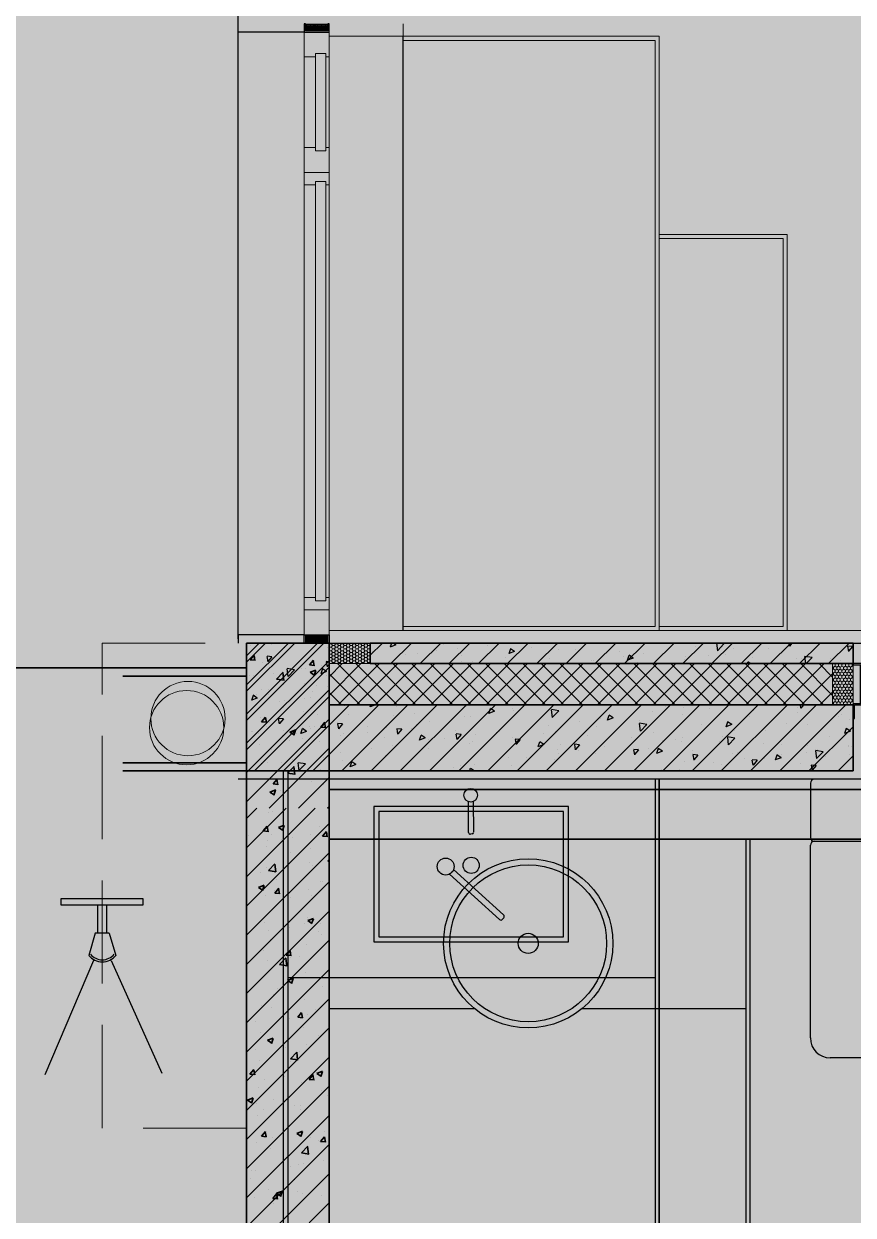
# Model space of a CAD drawing. Header units: inches. Extents: x 143994 to 247866, y 243815 to 272761.
# Drawn here: x 241999 to 244008, y 254920 to 257806 of the extents above; entities that cross this region are included whole.
import ezdxf

# ---------------------------------------------------------------- set-up
doc = ezdxf.new("R2010")
doc.units = ezdxf.units.IN
doc.header["$LTSCALE"] = 1000
doc.header["$MEASUREMENT"] = 0
doc.linetypes.add('DASH', pattern=[0.35, 0.25, -0.1])
doc.layers.get('DEFPOINTS').update_dxf_attribs({"color": 62})
for name, color, linetype in [('0-建筑1F', 127, 'Continuous'), ('0-建筑2F', 127, 'Continuous'), ('A-S-face(建筑粉刷线)', 136, 'Continuous'), ('I-FURNITURE-FIX', 2, 'Continuous'), ('PUB_HATCH', 8, 'Continuous'), ('厨卫', 44, 'Continuous')]:
    doc.layers.add(name, color=color, linetype=linetype)
for name, color, linetype, lineweight in [('A-Flr-Misc', 252, 'Continuous', 9), ('A-Flr-Opng', 14, 'Continuous', 9), ('A-M-Metal-sill', 53, 'Continuous', 9), ('A-M-Stone', 11, 'Continuous', 15), ('A-Wall', 254, 'Continuous', 35), ('MQ-HZ幕墙绘制', 6, 'Continuous', 13), ('W-保温层', 8, 'Continuous', 13)]:
    doc.layers.add(name, color=color, linetype=linetype, lineweight=lineweight)

# ---------------------------------------------------------------- blocks, each defined once
blk = doc.blocks.new('144')
at = {"layer": 'A-Flr-Misc', "color": 127, "linetype": 'DASH'}
for p, q in [((657636.9, -383850.3), (657986.9, -383850.3)), ((657636.9, -385025.3), (657636.9, -383850.3)), ((657986.9, -383850.3), (657986.9, -385025.3)), ((657986.9, -385025.3), (657636.9, -385025.3))]:
    blk.add_line(p, q, dxfattribs=at)
at = {"layer": 'A-Flr-Opng', "color": 127}
blk.add_circle((657841.9, -384055.3), 90, dxfattribs=at)
at = {"layer": 'A-Wall', "color": 127}
for p, q in [((658186.9, -383850.3), (657986.9, -383850.3)), ((657986.9, -383850.3), (657986.9, -384195.3)), ((658186.9, -387145.3), (658186.9, -383850.3)), ((657986.9, -384195.3), (657986.9, -387145.3)), ((660156.9, -384205.3), (658186.9, -384205.3)), ((658186.9, -384325.3), (660156.9, -384325.3))]:
    blk.add_line(p, q, dxfattribs=at)
at = {"layer": 'A-Wall', "color": 127, "linetype": 'Continuous'}
for p, q in [((657986.9, -383881.2), (658017.8, -383850.3)), ((657986.9, -383951.9), (658088.5, -383850.3)), ((657986.9, -384022.6), (658159.2, -383850.3)), ((657995.8, -383890.9), (658005.4, -383879.5)), ((658007.4, -383892.7), (658005.1, -383880.2)), ((658081.5, -383874.3), (658081.5, -383874.3)), ((658182.6, -383861.5), (658182.6, -383861.5)), ((657986.9, -384093.3), (658186.9, -383893.3)), ((657995.8, -383890.9), (658007.7, -383892)), ((658130.6, -383911.3), (658130.6, -383911.3)), ((658139.2, -383903.5), (658148.9, -383892)), ((658139.2, -383903.5), (658151.2, -383904.5)), ((658150.9, -383905.3), (658148.6, -383892.7)), ((658168, -383904), (658168, -383904)), ((658180.7, -383904.7), (658180.7, -383904.7)), ((658004.3, -383927.9), (658004.3, -383927.9)), ((658051.4, -383924), (658051.4, -383924)), ((658060, -383937.6), (658075.6, -383921.3)), ((658060, -383937.6), (658077.8, -383940.3)), ((658077.5, -383940.9), (658075.3, -383921.9)), ((658141, -383921.3), (658155, -383915.9)), ((658141, -383921.3), (658150.9, -383928)), ((658150.6, -383928.7), (658154.7, -383916.7)), ((658180.1, -383928.1), (658180.1, -383928.1)), ((657986.9, -384164), (658186.9, -383964)), ((658075.4, -383951.7), (658075.4, -383951.7)), ((658079.1, -383940.9), (658079.1, -383940.9)), ((658182.1, -383956.2), (658182.1, -383956.2)), ((657986.9, -383980.4), (657987, -383980.4)), ((658010.8, -383974.1), (658010.8, -383974.1)), ((658078, -383990.2), (658078, -383990.2)), ((658117.5, -383978.6), (658117.5, -383978.6)), ((658128.1, -383983.6), (658128.1, -383983.6)), ((658177.7, -383994.7), (658177.7, -383994.7)), ((658076.7, -384007.5), (658076.7, -384007.5)), ((658159.7, -384023.3), (658159.7, -384023.3)), ((657986.9, -384234.7), (658186.9, -384034.7)), ((658023.5, -384041.4), (658033.2, -384029.9)), ((658023.5, -384041.4), (658035.5, -384042.4)), ((658035.2, -384043.2), (658032.9, -384030.6)), ((658035.6, -384053.4), (658035.6, -384053.4)), ((658043.1, -384043.3), (658043.1, -384043.3)), ((658151.2, -384052.5), (658151.2, -384052.5)), ((658167, -384053.9), (658176.6, -384042.4)), ((658167, -384053.9), (658178.9, -384055)), ((658178.6, -384055.7), (658176.3, -384043.2)), ((658025.4, -384069), (658025.4, -384069)), ((658074.2, -384074), (658074.2, -384074)), ((658075.5, -384062.4), (658075.5, -384062.4)), ((658092.3, -384066.3), (658106.3, -384061)), ((658092.3, -384066.3), (658102.3, -384073)), ((658102, -384073.8), (658106, -384061.7)), ((658142.3, -384057.9), (658142.3, -384057.9)), ((658175.3, -384061.2), (658175.3, -384061.2)), ((658042.1, -384250.3), (658186.9, -384105.4)), ((658091, -384087.2), (658091, -384087.2)), ((658022.8, -384141.3), (658022.8, -384141.3)), ((658071.8, -384140.6), (658071.8, -384140.6)), ((658098.6, -384131.4), (658098.6, -384131.4)), ((658172.8, -384127.8), (658172.8, -384127.8)), ((657996.6, -384155.6), (657996.6, -384155.6)), ((658086.5, -384165.5), (658102.1, -384149.3)), ((658086.5, -384165.5), (658104.3, -384168.2)), ((658104, -384168.8), (658101.8, -384149.8)), ((658103.4, -384160.1), (658103.4, -384160.1)), ((658167.4, -384157.2), (658167.4, -384157.2)), ((658038.8, -384182.4), (658038.8, -384182.4)), ((658050.8, -384177.3), (658050.8, -384177.3)), ((658051.3, -384191.8), (658060.9, -384180.3)), ((658051.3, -384191.8), (658063.2, -384192.9)), ((658062.9, -384193.6), (658060.6, -384181.1)), ((658112.8, -384250.3), (658186.9, -384176.1)), ((658145.6, -384187), (658145.6, -384187)), ((658170.4, -384194.4), (658170.4, -384194.4)), ((658172.3, -384193.6), (658172.3, -384193.6)), ((658043.7, -384211.4), (658057.7, -384206)), ((658043.7, -384211.4), (658053.6, -384218.1)), ((658046, -384210.2), (658046, -384210.2)), ((658053.3, -384218.8), (658057.4, -384206.7)), ((658069.4, -384207.2), (658069.4, -384207.2)), ((657986.9, -384275.5), (658012.1, -384250.3)), ((657986.9, -384346.2), (658082.8, -384250.3)), ((657986.9, -384416.9), (658153.5, -384250.3)), ((658183.5, -384250.3), (658186.9, -384246.8)), ((657999.3, -384264.4), (657999.3, -384264.4)), ((658041.4, -384262.1), (658041.4, -384262.1)), ((658049.4, -384257.8), (658049.4, -384257.8)), ((657986.9, -384487.6), (658186.9, -384287.6)), ((658027.6, -384305.6), (658037.3, -384294.1)), ((658027.6, -384305.6), (658039.6, -384306.7)), ((658039.2, -384307.4), (658036.9, -384294.8)), ((658046.4, -384314.8), (658046.4, -384314.8)), ((658064.5, -384297.2), (658078.5, -384291.8)), ((658064.5, -384297.2), (658074.5, -384303.9)), ((658074.1, -384304.6), (658078.2, -384292.5)), ((658141.6, -384314.6), (658141.6, -384314.6)), ((658163, -384294.8), (658163, -384294.8)), ((658171.1, -384318.2), (658180.7, -384306.7)), ((658182.7, -384319.9), (658180.4, -384307.4)), ((657992, -384317.5), (657992, -384317.5)), ((657996.8, -384336.7), (657996.8, -384336.7)), ((658038.9, -384328.7), (658038.9, -384328.7)), ((658072.5, -384326.7), (658072.5, -384326.7)), ((658098.8, -384322), (658098.8, -384322)), ((658171.1, -384318.2), (658183, -384319.2)), ((657986.9, -384558.3), (658186.9, -384358.3)), ((658034.2, -384344.4), (658034.2, -384344.4)), ((658094.3, -384358.7), (658094.3, -384358.7)), ((658140.9, -384348.9), (658140.9, -384348.9)), ((658036.5, -384395.3), (658036.5, -384395.3)), ((658040.3, -384401.6), (658055.9, -384385.4)), ((658040.3, -384401.6), (658058.1, -384404.4)), ((658057.7, -384404.9), (658055.5, -384385.9)), ((658139.2, -384381.2), (658139.2, -384381.2)), ((658146.2, -384388.9), (658146.2, -384388.9)), ((658183.9, -384377.7), (658186.9, -384376.5)), ((658183.9, -384377.7), (658186.9, -384379.7)), ((657986.9, -384629), (658186.9, -384429)), ((658019.9, -384405.6), (658019.9, -384405.6)), ((658059, -384423.7), (658059, -384423.7)), ((658165.8, -384428.2), (658165.8, -384428.2)), ((658170.7, -384428.7), (658170.7, -384428.7)), ((658015.9, -384442.2), (658029.9, -384436.8)), ((658015.9, -384442.2), (658025.8, -384448.9)), ((658025.4, -384449.6), (658029.5, -384437.5)), ((658054, -384448.7), (658054, -384448.7)), ((658055.4, -384456), (658065, -384444.6)), ((658055.4, -384456), (658067.3, -384457.1)), ((658067, -384457.8), (658064.7, -384445.3)), ((658136.8, -384447.8), (658136.8, -384447.8)), ((658034.1, -384461.9), (658034.1, -384461.9)), ((658093.6, -384467.8), (658093.6, -384467.8)), ((658143.7, -384461.2), (658143.7, -384461.2)), ((657986.9, -384699.7), (658186.9, -384499.7)), ((658134.3, -384514.4), (658134.3, -384514.4)), ((658135.3, -384522.7), (658149.3, -384517.3)), ((658020, -384525.9), (658020, -384525.9)), ((658031.7, -384528.5), (658031.7, -384528.5)), ((658091, -384540.1), (658091, -384540.1)), ((658126.8, -384530.4), (658126.8, -384530.4)), ((658135.3, -384522.7), (658145.2, -384529.4)), ((658144.8, -384530.1), (658148.9, -384518.1)), ((658166.8, -384530.2), (658166.8, -384530.2)), ((657986.9, -384770.5), (658186.9, -384570.5)), ((658041, -384546.7), (658041, -384546.7)), ((658045.8, -384568.1), (658045.8, -384568.1)), ((658062.2, -384552.7), (658062.2, -384552.7)), ((658162.4, -384548), (658162.4, -384548)), ((658169, -384557.2), (658169, -384557.2)), ((658029.2, -384595), (658029.2, -384595)), ((658083.1, -384606.5), (658092.8, -384595)), ((658094.7, -384608.3), (658092.4, -384595.7)), ((658131.9, -384581), (658131.9, -384581)), ((657988.4, -384625.6), (657988.4, -384625.6)), ((658038.4, -384619), (658038.4, -384619)), ((658066.9, -384629.5), (658082.4, -384613.3)), ((658066.9, -384629.5), (658084.6, -384632.3)), ((658084.3, -384632.8), (658082, -384613.8)), ((658083.1, -384606.5), (658095.1, -384607.5)), ((658087, -384632), (658087, -384632)), ((658093.7, -384612), (658093.7, -384612)), ((658114.2, -384609), (658114.2, -384609)), ((657986.9, -384841.2), (658186.9, -384641.2)), ((658026.8, -384661.6), (658026.8, -384661.6)), ((658129.5, -384647.5), (658129.5, -384647.5)), ((658061.6, -384687.9), (658061.6, -384687.9)), ((658086.6, -384667.7), (658100.6, -384662.4)), ((658086.6, -384667.7), (658096.5, -384674.4)), ((658096.2, -384675.2), (658100.2, -384663.1)), ((658170.1, -384682), (658170.1, -384682)), ((657986.9, -384911.9), (658186.9, -384711.9)), ((658053.5, -384702), (658053.5, -384702)), ((658127, -384714.1), (658127, -384714.1)), ((658024.4, -384728.2), (658024.4, -384728.2)), ((658048.1, -384734.2), (658048.1, -384734.2)), ((658110.9, -384756.9), (658120.5, -384745.4)), ((658122.5, -384758.7), (658120.2, -384746.2)), ((658154.8, -384738.7), (658154.8, -384738.7)), ((658185.3, -384743.6), (658185.3, -384743.6)), ((658009, -384766.8), (658009, -384766.8)), ((658090.2, -384761.1), (658090.2, -384761.1)), ((658110.9, -384756.9), (658122.8, -384758)), ((658135.3, -384750.2), (658135.3, -384750.2)), ((657986.9, -384982.6), (658186.9, -384782.6)), ((658021.9, -384794.8), (658021.9, -384794.8)), ((658124.6, -384780.7), (658124.6, -384780.7)), ((658161.8, -384801.3), (658161.8, -384801.3)), ((658037.9, -384812.8), (658051.9, -384807.4)), ((658037.9, -384812.8), (658047.9, -384819.5)), ((658045.2, -384821.3), (658045.2, -384821.3)), ((658047.5, -384820.2), (658051.5, -384808.1)), ((658082.6, -384829.1), (658082.6, -384829.1)), ((658132.7, -384822.5), (658132.7, -384822.5)), ((657986.9, -385053.3), (658186.9, -384853.3)), ((658008.3, -384835.9), (658008.3, -384835.9)), ((658019.5, -384861.3), (658019.5, -384861.3)), ((658093.4, -384857.5), (658109, -384841.2)), ((658093.4, -384857.5), (658111.2, -384860.2)), ((658110.8, -384860.8), (658108.6, -384841.8)), ((658115, -384840.4), (658115, -384840.4)), ((658122.2, -384847.3), (658122.2, -384847.3)), ((657995.2, -384894.8), (658004.8, -384883.3)), ((658006.8, -384896.6), (658004.5, -384884)), ((658093.1, -384865.2), (658093.1, -384865.2)), ((658155.8, -384891.4), (658155.8, -384891.4)), ((658157.3, -384893.3), (658171.3, -384887.9)), ((658166.9, -384900.7), (658170.9, -384888.6)), ((657995.2, -384894.8), (658007.1, -384895.9)), ((658030, -384907.9), (658030, -384907.9)), ((658080.1, -384901.3), (658080.1, -384901.3)), ((658119.7, -384913.8), (658119.7, -384913.8)), ((658138.6, -384907.4), (658148.3, -384895.9)), ((658138.6, -384907.4), (658150.6, -384908.4)), ((658150.2, -384909.1), (658147.9, -384896.6)), ((658157.3, -384893.3), (658167.3, -384900)), ((657986.9, -385124), (658186.9, -384924)), ((658017.1, -384927.9), (658017.1, -384927.9)), ((658076.1, -384942.6), (658076.1, -384942.6)), ((658169.5, -384935.2), (658169.5, -384935.2)), ((658182.9, -384947.1), (658182.9, -384947.1)), ((657989.3, -384957.8), (658003.3, -384952.4)), ((657989.3, -384957.8), (657999.2, -384964.5)), ((657998.8, -384965.2), (658002.9, -384953.2)), ((658011.5, -384965), (658011.5, -384965)), ((658052.9, -384955.2), (658052.9, -384955.2)), ((658103.2, -384970.3), (658103.2, -384970.3)), ((658118.3, -384969.5), (658118.3, -384969.5)), ((657986.9, -385194.7), (658186.9, -384994.7)), ((658014.6, -384994.5), (658014.6, -384994.5)), ((658027.5, -384980.2), (658027.5, -384980.2)), ((658117.3, -384980.4), (658117.3, -384980.4)), ((658022.9, -385045.2), (658032.6, -385033.8)), ((658034.5, -385047), (658032.2, -385034.5)), ((658108.6, -385038.3), (658122.6, -385032.9)), ((658118.2, -385045.8), (658122.3, -385033.7)), ((658176.9, -385032.5), (658176.9, -385032.5)), ((657986.9, -385265.4), (658186.9, -385065.4)), ((658012.2, -385061.1), (658012.2, -385061.1)), ((658022.9, -385045.2), (658034.9, -385046.3)), ((658036.3, -385044.3), (658036.3, -385044.3)), ((658050.6, -385049.1), (658050.6, -385049.1)), ((658108.6, -385038.3), (658118.6, -385045)), ((658114.9, -385047), (658114.9, -385047)), ((658143.1, -385048.8), (658143.1, -385048.8)), ((658161.2, -385054.6), (658161.2, -385054.6)), ((658166.4, -385057.8), (658176, -385046.3)), ((658166.4, -385057.8), (658178.3, -385058.8)), ((658178, -385059.6), (658175.7, -385047)), ((658044.6, -385074.6), (658044.6, -385074.6)), ((658119.9, -385085.4), (658135.5, -385069.2)), ((658119.9, -385085.4), (658137.7, -385088.2)), ((658137.3, -385088.7), (658135.1, -385069.7)), ((658092.5, -385118.5), (658092.5, -385118.5)), ((658112.5, -385113.6), (658112.5, -385113.6)), ((658124.3, -385111.4), (658124.3, -385111.4)), ((658174.4, -385104.8), (658174.4, -385104.8)), ((657986.9, -385336.1), (658186.9, -385136.1)), ((657997.4, -385146.5), (657997.4, -385146.5)), ((657998, -385128), (657998, -385128)), ((658009.8, -385127.7), (658009.8, -385127.7)), ((658104.1, -385151), (658104.1, -385151)), ((658039.5, -385173.3), (658039.5, -385173.3)), ((658060, -385183.4), (658074, -385178)), ((658069.5, -385190.8), (658073.6, -385178.7)), ((658110, -385180.2), (658110, -385180.2)), ((658146.3, -385177.8), (658146.3, -385177.8)), ((657986.9, -385406.9), (658186.9, -385206.9)), ((658007.3, -385194.2), (658007.3, -385194.2)), ((658050.7, -385195.7), (658060.3, -385184.2)), ((658050.7, -385195.7), (658062.6, -385196.7)), ((658052.3, -385208.5), (658052.3, -385208.5)), ((658060, -385183.4), (658069.9, -385190.1)), ((658062.3, -385197.5), (658060, -385184.9)), ((658071.7, -385190.3), (658071.7, -385190.3)), ((658121.8, -385183.7), (658121.8, -385183.7)), ((658168.9, -385188.5), (658168.9, -385188.5))]:
    blk.add_line(p, q, dxfattribs=at)
at = {"layer": 'I-FURNITURE-FIX', "color": 127, "ltscale": 10}
blk.add_line((659197, -384325.3), (659197, -384736.3), dxfattribs=at)
at = {"layer": '厨卫', "color": 127}
for p, q in [((658186.9, -383850.3), (660156.9, -383850.3)), ((659207, -384325.3), (659197, -384325.3)), ((659197, -384325.3), (659197, -385521.3)), ((659207, -385521.3), (659207, -384325.3)), ((658488.5, -384398.6), (658609.9, -384508.8)), ((658600.2, -384520.2), (658479.1, -384410.2)), ((658610.8, -384515.8), (658607.5, -384519.5)), ((658539.4, -384736.3), (658186.9, -384736.3)), ((659197, -384736.3), (658799.6, -384736.3))]:
    blk.add_line(p, q, dxfattribs=at)
for centre, radius in [((658469.5, -384392), 20.5), ((658669.5, -384577.9), 205), ((658669.5, -384577.9), 190), ((658669.5, -384577.9), 24.3)]:
    blk.add_circle(centre, radius, dxfattribs=at)
for centre, radius, start, end in [((658605.6, -384513), 5.98, 331.156, 44.16), ((658603.5, -384516.5), 5, 227.7443, 323.0932)]:
    blk.add_arc(centre, radius, start, end, dxfattribs=at)
blk = doc.blocks.new('1442323')
at = {"layer": 'MQ-HZ幕墙绘制'}
h = blk.add_hatch(dxfattribs=at)
h.set_pattern_fill('HEX', color=127, angle=90, style=0)
h.set_pattern_definition([(90, (699055.9688, -382614.7017), (-1.649778, 5e-16), [0.9525, -1.905]), (210, (699055.9688, -382614.7017), (0.824889, -1.4287497), [0.9525, -1.905]), (150, (699055.9688, -382613.7492), (-0.824889, -1.4287497), [0.9525, -1.905])])
h.paths.add_polyline_path([(700233.9, -382439.3), (700179.9, -382439.3), (700179.9, -382456.3), (700233.9, -382456.3)])
h = blk.add_hatch(dxfattribs=at)
h.set_pattern_fill('HEX', color=127, angle=-90, style=0)
h.set_pattern_definition([(270, (1330.9525, 145.3926), (1.649778, -3e-16), [0.9525, -1.905]), (30, (1330.9525, 145.3926), (-0.824889, 1.4287496586), [0.9525, -1.905]), (330, (1330.9525, 144.4401), (0.824889, 1.4287496586), [0.9525, -1.905])])
h.paths.add_polyline_path([(700233.9, -383939.3), (700179.9, -383939.3), (700179.9, -383922.3), (700233.9, -383922.3)])
h = blk.add_hatch(dxfattribs=at)
h.set_pattern_fill('HONEY', color=127, scale=3)
h.set_pattern_definition([(0, (2666.5027, 381109.6554), (7.14375, 4.124445), [4.7625, -9.525]), (120, (2666.5027, 381109.6554), (-7.143749147, 4.124446478), [4.7625, -9.525]), (60, (2666.5027, 381109.6554), (8.53e-07, 8.248891478), [-9.525, 4.7625])])
h.paths.add_polyline_path([(700236.9, -383939.3), (700336.9, -383939.3), (700336.9, -383989.3), (700236.9, -383989.3)])
h = blk.add_hatch(dxfattribs=at)
h.set_pattern_fill('HONEY', color=127, scale=3, angle=-270)
h.set_pattern_definition([(90, (-380789.947, 2375.5446), (-4.124445, 7.14375), [4.7625, -9.525]), (210, (-380789.947, 2375.5446), (-4.124446478, -7.143749147), [4.7625, -9.525]), (150, (-380789.947, 2375.5446), (-8.248891478, 8.53e-07), [-9.525, 4.7625])])
h.paths.add_polyline_path([(701506.9, -384089.3), (701506.9, -383989.3), (701456.9, -383989.3), (701456.9, -384089.3)])
at = {"layer": 'A-Flr-Opng', "color": 127}
blk.add_circle((699895.1, -384122.4), 90, dxfattribs=at)
at = {"layer": 'A-M-Metal-sill', "color": 127}
for p, q in [((701036.9, -382469.3), (700416.9, -382469.3)), ((700416.9, -382469.3), (700416.9, -382479.3)), ((700416.9, -382479.3), (701026.9, -382479.3)), ((701026.9, -382479.3), (701026.9, -383899.3)), ((701036.9, -383909.3), (701036.9, -382469.3)), ((701036.9, -382959.4), (701036.9, -382949.4)), ((701036.9, -382949.4), (701346.9, -382949.4)), ((701346.9, -382949.4), (701346.9, -383909.3)), ((701336.9, -382959.4), (701036.9, -382959.4)), ((701336.9, -383899.3), (701336.9, -382959.4)), ((701026.9, -383899.3), (700416.9, -383899.3)), ((700416.9, -383899.3), (700416.9, -383909.3)), ((700416.9, -383909.3), (701036.9, -383909.3)), ((701036.9, -383899.3), (701336.9, -383899.3)), ((701036.9, -383909.3), (701036.9, -383899.3)), ((701346.9, -383909.3), (701036.9, -383909.3))]:
    blk.add_line(p, q, dxfattribs=at)
at = {"layer": 'A-M-Stone', "color": 127}
for p, q in [((700416.9, -382469.3), (700416.9, -382439.3)), ((700236.9, -382469.3), (700416.9, -382469.3)), ((700236.9, -383909.3), (700416.9, -383909.3)), ((700416.9, -383909.3), (701506.9, -383909.3)), ((701536.9, -383909.3), (701506.9, -383909.3))]:
    blk.add_line(p, q, dxfattribs=at)
at = {"layer": 'A-S-face(建筑粉刷线)', "color": 127}
for p, q in [((700016.9, -382439.3), (700016.9, -379369.3)), ((701506.9, -384269.3), (700016.9, -384269.3))]:
    blk.add_line(p, q, dxfattribs=at)
for points in [[(700176.9, -382459.3), (700016.9, -382459.3), (700016.9, -382439.3)], [(700176.9, -383919.3), (700016.9, -383919.3), (700016.9, -383939.3)], [(701526.9, -384089.3), (701526.9, -384269.3), (701506.9, -384269.3)]]:
    blk.add_lwpolyline(points, dxfattribs=at)
at = {"layer": 'A-Wall', "color": 127}
for p, q in [((700236.9, -383939.3), (700036.9, -383939.3)), ((700036.9, -383939.3), (700036.9, -384249.3)), ((700236.9, -384089.3), (700236.9, -383939.3)), ((701506.9, -383939.3), (700336.9, -383939.3)), ((700336.9, -383939.3), (700336.9, -383989.3)), ((701506.9, -383989.3), (701506.9, -383939.3)), ((700336.9, -383989.3), (701506.9, -383989.3)), ((699131.9, -383999.3), (700036.9, -383999.3)), ((699736.9, -384019.3), (700036.9, -384019.3)), ((701506.9, -384089.3), (700236.9, -384089.3)), ((701506.9, -384249.3), (701506.9, -384089.3)), ((700036.9, -384229.3), (699736.9, -384229.3)), ((700036.9, -384249.3), (699736.9, -384249.3)), ((700036.9, -384249.3), (701506.9, -384249.3))]:
    blk.add_line(p, q, dxfattribs=at)
at = {"layer": 'MQ-HZ幕墙绘制', "color": 127}
for p, q in [((700176.9, -382459.3), (700176.9, -382519.3)), ((700236.9, -382459.3), (700176.9, -382459.3)), ((700236.9, -382519.3), (700236.9, -382459.3)), ((700176.9, -382519.3), (700176.9, -382744.4)), ((700176.9, -382519.3), (700203.9, -382519.3)), ((700203.9, -382519.3), (700203.9, -382511.3)), ((700203.9, -382511.3), (700228.9, -382511.3)), ((700203.9, -382519.4), (700203.9, -382744.4)), ((700228.9, -382511.3), (700228.9, -382519.3)), ((700228.9, -382519.3), (700236.9, -382519.3)), ((700228.9, -382519.4), (700228.9, -382744.4)), ((700236.9, -382744.4), (700236.9, -382519.3)), ((700176.9, -382799.3), (700176.9, -382739.3)), ((700176.9, -382739.3), (700203.9, -382739.3)), ((700203.9, -382739.3), (700203.9, -382747.3)), ((700203.9, -382747.3), (700228.9, -382747.3)), ((700228.9, -382747.3), (700228.9, -382739.3)), ((700228.9, -382739.3), (700236.9, -382739.3)), ((700236.9, -382739.3), (700236.9, -382799.3)), ((700236.9, -382799.3), (700176.9, -382799.3)), ((700176.9, -382799.3), (700176.9, -382829.3)), ((700236.9, -382799.3), (700176.9, -382799.3)), ((700236.9, -382829.3), (700236.9, -382799.3)), ((700176.9, -383829.3), (700176.9, -382829.3)), ((700176.9, -382829.3), (700203.9, -382829.3)), ((700203.9, -382829.3), (700203.9, -382821.3)), ((700203.9, -382821.3), (700228.9, -382821.3)), ((700203.9, -383829.3), (700203.9, -382829.3)), ((700228.9, -382821.3), (700228.9, -382829.3)), ((700228.9, -383829.3), (700228.9, -382829.3)), ((700228.9, -382829.3), (700236.9, -382829.3)), ((700236.9, -383829.3), (700236.9, -382829.3)), ((700176.9, -383859.3), (700176.9, -383829.3)), ((700176.9, -383829.3), (700203.9, -383829.3)), ((700203.9, -383829.3), (700203.9, -383837.3)), ((700203.9, -383837.3), (700228.9, -383837.3)), ((700228.9, -383837.3), (700228.9, -383829.3)), ((700228.9, -383829.3), (700236.9, -383829.3)), ((700236.9, -383829.3), (700236.9, -383859.3)), ((700236.9, -383859.3), (700176.9, -383859.3)), ((700176.9, -383919.3), (700176.9, -383859.3)), ((700176.9, -383859.3), (700236.9, -383859.3)), ((700236.9, -383859.3), (700236.9, -383919.3)), ((700236.9, -383919.3), (700176.9, -383919.3))]:
    blk.add_line(p, q, dxfattribs=at)
at = {"layer": 'MQ-HZ幕墙绘制', "color": 127, "lineweight": -3}
for points in [[(700176.9, -382459.3), (700236.9, -382459.3), (700236.9, -382442.3), (700236.9, -382442.3), (700236.9, -382439.3), (700233.9, -382439.3), (700233.9, -382456.3), (700179.9, -382456.3), (700179.9, -382439.3), (700176.9, -382439.3), (700176.9, -382442.3), (700176.9, -382442.3), (700176.9, -382459.3, 0.000051)], [(700176.9, -383919.3), (700236.9, -383919.3), (700236.9, -383936.3), (700236.9, -383936.3), (700236.9, -383939.3), (700233.9, -383939.3), (700233.9, -383922.3), (700179.9, -383922.3), (700179.9, -383939.3), (700176.9, -383939.3), (700176.9, -383936.3), (700176.9, -383936.3), (700176.9, -383919.3, -0.000051)]]:
    blk.add_lwpolyline(points, format="xyb", dxfattribs=at)
at = {"layer": 'MQ-HZ幕墙绘制', "color": 127}
for points in [[(700236.9, -383939.3), (700336.9, -383939.3), (700336.9, -383989.3), (700236.9, -383989.3)], [(701506.9, -384089.3), (701506.9, -383989.3), (701456.9, -383989.3), (701456.9, -384089.3)]]:
    blk.add_lwpolyline(points, close=True, dxfattribs=at)
at = {"layer": 'MQ-HZ幕墙绘制', "color": 127, "lineweight": -3}
blk.add_lwpolyline([(701526.9, -384089.3), (701526.9, -383989.3), (701509.9, -383989.3), (701509.9, -383989.3), (701506.9, -383989.3), (701506.9, -383992.3), (701523.9, -383992.3), (701523.9, -384086.3), (701506.9, -384086.3), (701506.9, -384122.3), (701509.9, -384122.3), (701509.9, -384089.3), (701526.9, -384089.3)], dxfattribs=at)
at = {"layer": 'PUB_HATCH', "color": 127}
for p, q in [((700016.9, -383929.3), (700016.9, -382459.3)), ((700416.9, -383909.3), (700416.9, -382469.3))]:
    blk.add_line(p, q, dxfattribs=at)
at = {"layer": 'PUB_HATCH', "color": 127, "linetype": 'Continuous'}
for p, q in [((700224.7, -383939.3), (700036.9, -384127)), ((700153.9, -383939.3), (700036.9, -384056.3)), ((700083.2, -383939.3), (700036.9, -383985.6)), ((700366.1, -383939.3), (700336.9, -383968.5)), ((700388.2, -383939.3), (700384.7, -383949.7)), ((700436.8, -383939.3), (700386.8, -383989.3)), ((700399.1, -383943.7), (700392.5, -383939.3)), ((700507.5, -383939.3), (700457.5, -383989.3)), ((700578.2, -383939.3), (700528.2, -383989.3)), ((700648.9, -383939.3), (700598.9, -383989.3)), ((700719.6, -383939.3), (700669.6, -383989.3)), ((700790.3, -383939.3), (700740.3, -383989.3)), ((700861.1, -383939.3), (700811.1, -383989.3)), ((700931.8, -383939.3), (700881.8, -383989.3)), ((701002.5, -383939.3), (700952.5, -383989.3)), ((701073.2, -383939.3), (701023.2, -383989.3)), ((701143.9, -383939.3), (701093.9, -383989.3)), ((701214.6, -383939.3), (701164.6, -383989.3)), ((701175.7, -383939.3), (701177.9, -383958.3)), ((701193.8, -383941.7), (701178.5, -383939.3)), ((701285.3, -383939.3), (701235.3, -383989.3)), ((701356, -383939.3), (701306, -383989.3)), ((701350.5, -383939.3), (701351.9, -383947.1)), ((701358.3, -383939.3), (701352.3, -383946.6)), ((701426.7, -383939.3), (701376.7, -383989.3)), ((701497.4, -383939.3), (701447.4, -383989.3)), ((700046.3, -383945.8), (700046.3, -383945.8)), ((700098.4, -383944), (700098.4, -383944)), ((700129.9, -383950.7), (700129.9, -383950.7)), ((700236.7, -383955.2), (700236.7, -383955.2)), ((700343.4, -383959.8), (700343.4, -383959.8)), ((700382.9, -383944.6), (700382.9, -383944.6)), ((700399.1, -383943.7), (700385.1, -383949.1)), ((700422.2, -383968.3), (700422.2, -383968.3)), ((700450.2, -383964.3), (700450.2, -383964.3)), ((700498, -383958.3), (700498, -383958.3)), ((700514.8, -383941.9), (700514.8, -383941.9)), ((700548, -383951.7), (700548, -383951.7)), ((700556.9, -383968.8), (700556.9, -383968.8)), ((700621.5, -383946.4), (700621.5, -383946.4)), ((700676.2, -383953.6), (700672.2, -383965.7)), ((700686.5, -383959.8), (700672.5, -383965.1)), ((700673.4, -383963.2), (700673.4, -383963.2)), ((700686.5, -383959.8), (700676.6, -383953.1)), ((700728.3, -383950.9), (700728.3, -383950.9)), ((700790, -383943.2), (700790, -383943.2)), ((700791.9, -383954.3), (700791.9, -383954.3)), ((700835.1, -383955.4), (700835.1, -383955.4)), ((700892.9, -383941.5), (700892.9, -383941.5)), ((700941.8, -383960), (700941.8, -383960)), ((700974, -383975.8), (700964, -383969.1)), ((700999.7, -383964.2), (700999.7, -383964.2)), ((701048.6, -383964.5), (701048.6, -383964.5)), ((701126, -383947.6), (701126, -383947.6)), ((701155.4, -383969), (701155.4, -383969)), ((701193.8, -383941.7), (701178.3, -383957.9)), ((701198.1, -383966.2), (701198.1, -383966.2)), ((701216.3, -383953.1), (701216.3, -383953.1)), ((701300.8, -383952.1), (701300.8, -383952.1)), ((701493, -383947.1), (701495.3, -383959.7)), ((701505.4, -383947.6), (701493.4, -383946.6)), ((701505.4, -383947.6), (701495.7, -383959.1)), ((701497.5, -383957), (701497.5, -383957)), ((700236.9, -383997.8), (700036.9, -384197.8)), ((700075.3, -383986.5), (700075.3, -383986.5)), ((700086.3, -383972), (700088.6, -383984.6)), ((700098.6, -383972.5), (700086.6, -383971.5)), ((700098.6, -383972.5), (700088.9, -383984)), ((700179.2, -383971.5), (700179.2, -383971.5)), ((700229.7, -383984.6), (700232, -383997.1)), ((700236.9, -383984.6), (700230.1, -383984)), ((700236.9, -383991.2), (700232.4, -383996.6)), ((700556.7, -383983.2), (700556.7, -383983.2)), ((700585.3, -383983.4), (700585.3, -383983.4)), ((700663.7, -383973.3), (700663.7, -383973.3)), ((700688, -383969.3), (700688, -383969.3)), ((700770.5, -383977.8), (700770.5, -383977.8)), ((700873.9, -383980.8), (700873.9, -383980.8)), ((700877.2, -383982.3), (700877.2, -383982.3)), ((700949.6, -383970.8), (700949.6, -383970.8)), ((700963.6, -383969.6), (700959.6, -383981.7)), ((700974, -383975.8), (700960, -383981.2)), ((700984, -383986.8), (700984, -383986.8)), ((701097.1, -383979), (701097.1, -383979)), ((701099.6, -383973.1), (701099.6, -383973.1)), ((701251.1, -383985.6), (701249.8, -383989.3)), ((701257.7, -383989.3), (701251.5, -383985.1)), ((701262.1, -383973.5), (701262.1, -383973.5)), ((701368.9, -383978), (701368.9, -383978)), ((701380.8, -383977), (701380.8, -383977)), ((701389.1, -383972.4), (701391.1, -383989.3)), ((701407.3, -383974.8), (701389.5, -383972)), ((701407.3, -383974.8), (701393.4, -383989.3)), ((701401.2, -383983.3), (701401.2, -383983.3)), ((701451.3, -383976.7), (701451.3, -383976.7)), ((701475.7, -383982.5), (701475.7, -383982.5)), ((700043.8, -384018.1), (700043.8, -384018.1)), ((700134.9, -384001.7), (700137.2, -384020.7)), ((700153.1, -384004.1), (700135.3, -384001.3)), ((700153.1, -384004.1), (700137.5, -384020.3)), ((700170.1, -384001.5), (700170.1, -384001.5)), ((700220.8, -384002.1), (700216.7, -384014.2)), ((700231.1, -384008.3), (700217.1, -384013.6)), ((700231.1, -384008.3), (700221.1, -384001.5)), ((700072.9, -384053.1), (700072.9, -384053.1)), ((700090.9, -384052.9), (700090.9, -384052.9)), ((700176.7, -384038.1), (700176.7, -384038.1)), ((700206.8, -384043.3), (700206.8, -384043.3)), ((700052.7, -384066.6), (700048.7, -384078.7)), ((700063, -384072.8), (700049, -384078.1)), ((700063, -384072.8), (700053.1, -384066)), ((700236.9, -384068.5), (700056.1, -384249.3)), ((700090.2, -384063.3), (700090.2, -384063.3)), ((700117.5, -384080.4), (700117.5, -384080.4)), ((700193.2, -384070.4), (700193.2, -384070.4)), ((700197.7, -384057.4), (700197.7, -384057.4)), ((700286.8, -384089.3), (700126.8, -384249.3)), ((700174.3, -384104.6), (700174.3, -384104.6)), ((700357.5, -384089.3), (700197.5, -384249.3)), ((700428.2, -384089.3), (700268.2, -384249.3)), ((700275.3, -384091.8), (700275.3, -384091.8)), ((700283.2, -384113.3), (700283.2, -384113.3)), ((700337.9, -384089.3), (700336.1, -384094.7)), ((700349.1, -384089.3), (700336.5, -384094.2)), ((700498.9, -384089.3), (700338.9, -384249.3)), ((700399.8, -384093.2), (700399.8, -384093.2)), ((700569.6, -384089.3), (700409.6, -384249.3)), ((700442.8, -384109.5), (700442.8, -384109.5)), ((700640.3, -384089.3), (700480.3, -384249.3)), ((700711.1, -384089.3), (700551.1, -384249.3)), ((700569.1, -384092.9), (700569.1, -384092.9)), ((700781.8, -384089.3), (700621.8, -384249.3)), ((700627.6, -384098.6), (700623.5, -384110.7)), ((700637.9, -384104.8), (700623.9, -384110.2)), ((700637.9, -384104.8), (700627.9, -384098.1)), ((700681, -384097.1), (700681, -384097.1)), ((700683.2, -384102.4), (700683.2, -384102.4)), ((700852.5, -384089.3), (700692.5, -384249.3)), ((700923.2, -384089.3), (700763.2, -384249.3)), ((700775.3, -384101), (700777.5, -384120)), ((700793.5, -384103.4), (700775.7, -384100.7)), ((700793.5, -384103.4), (700777.9, -384119.6)), ((700993.9, -384089.3), (700833.9, -384249.3)), ((701064.6, -384089.3), (700904.6, -384249.3)), ((701135.3, -384089.3), (700975.3, -384249.3)), ((701020.8, -384105.4), (701020.8, -384105.4)), ((701206, -384089.3), (701046, -384249.3)), ((701051.8, -384093.5), (701051.8, -384093.5)), ((701092.2, -384112.1), (701092.2, -384112.1)), ((701096.5, -384095.4), (701096.5, -384095.4)), ((701276.7, -384089.3), (701116.7, -384249.3)), ((701158.6, -384098), (701158.6, -384098)), ((701347.4, -384089.3), (701187.4, -384249.3)), ((701193.2, -384099.3), (701193.2, -384099.3)), ((701418.2, -384089.3), (701258.2, -384249.3)), ((701265.3, -384102.6), (701265.3, -384102.6)), ((701488.9, -384089.3), (701328.9, -384249.3)), ((701372.1, -384107.1), (701372.1, -384107.1)), ((701372.6, -384096.3), (701372.6, -384096.3)), ((701378.1, -384089.3), (701379.6, -384097.5)), ((701386.5, -384089.3), (701380, -384097)), ((701478.9, -384111.6), (701478.9, -384111.6)), ((700070.4, -384119.6), (700070.4, -384119.6)), ((700114, -384122.5), (700116.3, -384135)), ((700126.3, -384123), (700114.4, -384121.9)), ((700115.7, -384132.2), (700115.7, -384132.2)), ((700126.3, -384123), (700116.7, -384134.5)), ((700166.5, -384133.3), (700166.5, -384133.3)), ((700222.5, -384136.8), (700222.5, -384136.8)), ((700257.5, -384135), (700259.8, -384147.6)), ((700269.8, -384135.5), (700257.8, -384134.5)), ((700269.8, -384135.5), (700260.1, -384147)), ((700317, -384126), (700317, -384126)), ((700329.3, -384141.3), (700329.3, -384141.3)), ((700392.7, -384116.1), (700392.7, -384116.1)), ((700447.7, -384137.2), (700447.7, -384137.2)), ((700479.5, -384129.3), (700479.5, -384129.3)), ((700564.4, -384117.1), (700564.4, -384117.1)), ((700580.5, -384116.5), (700580.5, -384116.5)), ((700768.6, -384138.5), (700768.6, -384138.5)), ((700844.4, -384128.6), (700844.4, -384128.6)), ((700885.6, -384141.2), (700885.6, -384141.2)), ((700894.4, -384122), (700894.4, -384122)), ((700915, -384114.6), (700910.9, -384126.7)), ((700925.3, -384120.8), (700911.3, -384126.2)), ((700925.3, -384120.8), (700915.4, -384114.1)), ((700988.3, -384127.1), (700988.3, -384127.1)), ((700988.7, -384134.1), (700990.9, -384153.1)), ((701006.9, -384136.5), (700989.1, -384133.8)), ((701006.9, -384136.5), (700991.3, -384152.8)), ((701139.3, -384136.4), (701139.3, -384136.4)), ((701202.4, -384130.7), (701198.4, -384142.8)), ((701212.7, -384136.8), (701198.7, -384142.2)), ((701212.7, -384136.8), (701202.8, -384130.1)), ((701255.9, -384116.3), (701255.9, -384116.3)), ((701296, -384141.1), (701296, -384141.1)), ((701346.1, -384134.5), (701346.1, -384134.5)), ((701397.3, -384136.8), (701397.3, -384136.8)), ((701506.9, -384142), (701399.6, -384249.3)), ((701472.4, -384117.8), (701472.4, -384117.8)), ((701498.4, -384124), (701498.4, -384124)), ((700049.9, -384153.3), (700049.9, -384153.3)), ((700051.2, -384154.6), (700051.2, -384154.6)), ((700064.9, -384159.2), (700064.9, -384159.2)), ((700140.6, -384149.3), (700140.6, -384149.3)), ((700157.9, -384159.1), (700157.9, -384159.1)), ((700172.1, -384147.1), (700168, -384159.2)), ((700182.4, -384153.3), (700168.4, -384158.7)), ((700182.4, -384153.3), (700172.5, -384146.6)), ((700190.7, -384142.7), (700190.7, -384142.7)), ((700264.7, -384163.6), (700264.7, -384163.6)), ((700272.9, -384158.4), (700272.9, -384158.4)), ((700331.1, -384157.2), (700331.1, -384157.2)), ((700371.4, -384168.1), (700371.4, -384168.1)), ((700375.6, -384144.3), (700375.6, -384144.3)), ((700400.9, -384147.6), (700403.2, -384160.1)), ((700413.2, -384148.1), (700401.3, -384147)), ((700413.2, -384148.1), (700403.6, -384159.6)), ((700436, -384145.8), (700436, -384145.8)), ((700459.5, -384163.1), (700455.5, -384175.2)), ((700469.8, -384169.3), (700455.8, -384174.7)), ((700469.8, -384169.3), (700459.9, -384162.6)), ((700542.8, -384150.3), (700542.8, -384150.3)), ((700544.4, -384160.1), (700546.7, -384172.7)), ((700556.7, -384160.6), (700544.7, -384159.6)), ((700556.7, -384160.6), (700547.1, -384172.1)), ((700592.3, -384161.8), (700592.3, -384161.8)), ((700642.3, -384155.2), (700642.3, -384155.2)), ((700649.6, -384154.8), (700649.6, -384154.8)), ((700680.7, -384169), (700680.7, -384169)), ((700756.3, -384159.3), (700756.3, -384159.3)), ((700784.6, -384154), (700784.6, -384154)), ((700863.1, -384163.8), (700863.1, -384163.8)), ((700969.9, -384168.3), (700969.9, -384168.3)), ((701022.7, -384156.4), (701022.7, -384156.4)), ((701094, -384167.7), (701094, -384167.7)), ((701190.8, -384165.9), (701190.8, -384165.9)), ((701202.2, -384167.3), (701204.4, -384186.2)), ((701220.4, -384169.6), (701202.6, -384166.9)), ((701220.4, -384169.6), (701204.8, -384185.9)), ((701220.3, -384151), (701220.3, -384151)), ((701293.5, -384151.8), (701293.5, -384151.8)), ((701449, -384166.3), (701449, -384166.3)), ((701489.8, -384146.7), (701485.8, -384158.8)), ((701500.2, -384152.8), (701486.2, -384158.2)), ((701500.2, -384152.8), (701490.2, -384146.1)), ((700068, -384186.2), (700068, -384186.2)), ((700097.8, -384197.2), (700097.8, -384197.2)), ((700171.9, -384171.2), (700171.9, -384171.2)), ((700214.5, -384177.2), (700214.5, -384177.2)), ((700340.1, -384195), (700340.1, -384195)), ((700390.2, -384188.4), (700390.2, -384188.4)), ((700477, -384195.9), (700477, -384195.9)), ((700478.2, -384172.6), (700478.2, -384172.6)), ((700516.5, -384171.7), (700516.5, -384171.7)), ((700578, -384183.1), (700578, -384183.1)), ((700585, -384177.2), (700585, -384177.2)), ((700687.8, -384172.7), (700690.1, -384185.2)), ((700700.1, -384173.2), (700688.2, -384172.1)), ((700700.1, -384173.2), (700690.5, -384184.7)), ((700691.7, -384181.7), (700691.7, -384181.7)), ((700746.9, -384179.2), (700742.9, -384191.2)), ((700757.3, -384185.3), (700743.3, -384190.7)), ((700757.3, -384185.3), (700747.3, -384178.6)), ((700789.4, -384196.4), (700789.4, -384196.4)), ((700798.5, -384186.2), (700798.5, -384186.2)), ((700831.3, -384185.2), (700833.6, -384197.8)), ((700843.6, -384185.7), (700831.6, -384184.7)), ((700843.6, -384185.7), (700834, -384197.2)), ((700905.3, -384190.7), (700905.3, -384190.7)), ((700906, -384176.4), (700906, -384176.4)), ((700968.1, -384184.2), (700968.1, -384184.2)), ((700974.7, -384197.8), (700977, -384210.3)), ((700987, -384198.3), (700975.1, -384197.2)), ((700987, -384198.3), (700977.4, -384209.8)), ((700985.9, -384193.7), (700985.9, -384193.7)), ((701012, -384195.2), (701012, -384195.2)), ((701034.4, -384195.2), (701030.3, -384207.3)), ((701044.7, -384201.3), (701034.7, -384194.6)), ((701043.9, -384174.3), (701043.9, -384174.3)), ((701076.6, -384172.8), (701076.6, -384172.8)), ((701089.8, -384178.7), (701089.8, -384178.7)), ((701118.8, -384199.7), (701118.8, -384199.7)), ((701183.4, -384177.4), (701183.4, -384177.4)), ((701290.2, -384181.9), (701290.2, -384181.9)), ((701332.3, -384186.3), (701332.3, -384186.3)), ((701396.9, -384186.4), (701396.9, -384186.4)), ((701433.8, -384202.7), (701416, -384200)), ((701419.8, -384196.7), (701419.8, -384196.7)), ((701495.5, -384186.8), (701495.5, -384186.8)), ((701495.9, -384190.6), (701495.9, -384190.6)), ((701503.7, -384190.9), (701503.7, -384190.9)), ((700088, -384228.2), (700088, -384228.2)), ((700138.1, -384221.6), (700138.1, -384221.6)), ((700264.4, -384204.9), (700264.4, -384204.9)), ((700270.5, -384225), (700270.5, -384225)), ((700291.5, -384227.6), (700287.4, -384239.7)), ((700301.8, -384233.8), (700291.8, -384227.1)), ((700373.1, -384210.9), (700373.1, -384210.9)), ((700672.8, -384216.4), (700672.8, -384216.4)), ((700716, -384217.4), (700716, -384217.4)), ((700782.2, -384220.6), (700782.2, -384220.6)), ((700791.8, -384207.5), (700791.8, -384207.5)), ((700841.8, -384200.9), (700841.8, -384200.9)), ((700883.2, -384207.8), (700883.2, -384207.8)), ((701044.7, -384201.3), (701030.7, -384206.7)), ((701099.1, -384226.4), (701099.1, -384226.4)), ((701118.2, -384210.3), (701120.5, -384222.9)), ((701130.5, -384210.8), (701118.5, -384209.8)), ((701130.5, -384210.8), (701120.9, -384222.3)), ((701215.7, -384206.4), (701215.7, -384206.4)), ((701225.6, -384204.2), (701225.6, -384204.2)), ((701243.4, -384220), (701243.4, -384220)), ((701261.6, -384222.9), (701263.9, -384235.4)), ((701274, -384223.4), (701262, -384222.3)), ((701274, -384223.4), (701264.3, -384234.9)), ((701291, -384218.4), (701291, -384218.4)), ((701293.5, -384213.4), (701293.5, -384213.4)), ((701321.8, -384211.2), (701317.7, -384223.3)), ((701332.1, -384217.4), (701318.1, -384222.7)), ((701332.1, -384217.4), (701322.2, -384210.6)), ((701332.3, -384208.7), (701332.3, -384208.7)), ((701394.9, -384203.4), (701394.9, -384203.4)), ((701415.6, -384200.4), (701417.8, -384219.4)), ((701433.8, -384202.7), (701418.2, -384219)), ((701439.1, -384213.2), (701439.1, -384213.2)), ((701506.9, -384212.7), (701470.3, -384249.3)), ((701496.9, -384210.2), (701496.9, -384210.2)), ((700161.5, -384229.7), (700163.7, -384248.7)), ((700179.6, -384232), (700161.8, -384229.3)), ((700179.6, -384232), (700164.1, -384248.3)), ((700169.4, -384237.8), (700169.4, -384237.8)), ((700301.8, -384233.8), (700287.8, -384239.2)), ((700539.6, -384240.6), (700539.6, -384240.6)), ((700556.1, -384236.5), (700556.1, -384236.5)), ((700578.9, -384243.7), (700577, -384249.3)), ((700588.5, -384249.3), (700579.3, -384243.1)), ((700589.7, -384234.1), (700589.7, -384234.1)), ((700678.3, -384235.6), (700678.3, -384235.6)), ((700982.4, -384246.4), (700982.4, -384246.4)), ((701041.3, -384246.6), (701041.3, -384246.6)), ((701087.3, -384245.3), (701087.3, -384245.3)), ((701167.7, -384229.9), (701167.7, -384229.9)), ((701188.4, -384232.5), (701188.4, -384232.5)), ((701380.3, -384230.2), (701380.3, -384230.2)), ((701405.1, -384235.4), (701407.4, -384248)), ((701417.4, -384235.9), (701405.5, -384234.9)), ((701417.4, -384235.9), (701407.8, -384247.4))]:
    blk.add_line(p, q, dxfattribs=at)
at = {"layer": 'W-保温层', "color": 127, "linetype": 'Continuous'}
for p, q in [((700236.9, -384021.4), (700269, -383989.3)), ((700236.9, -384066.3), (700313.9, -383989.3)), ((700357.1, -384089.3), (700257.1, -383989.3)), ((700258.8, -384089.3), (700358.8, -383989.3)), ((700402, -384089.3), (700302, -383989.3)), ((700303.7, -384089.3), (700403.7, -383989.3)), ((700446.9, -384089.3), (700346.9, -383989.3)), ((700348.6, -384089.3), (700448.6, -383989.3)), ((700491.8, -384089.3), (700391.8, -383989.3)), ((700393.5, -384089.3), (700493.5, -383989.3)), ((700536.7, -384089.3), (700436.7, -383989.3)), ((700438.4, -384089.3), (700538.4, -383989.3)), ((700581.6, -384089.3), (700481.6, -383989.3)), ((700483.3, -384089.3), (700583.3, -383989.3)), ((700626.5, -384089.3), (700526.5, -383989.3)), ((700528.2, -384089.3), (700628.2, -383989.3)), ((700671.4, -384089.3), (700571.4, -383989.3)), ((700573.1, -384089.3), (700673.1, -383989.3)), ((700716.3, -384089.3), (700616.3, -383989.3)), ((700618, -384089.3), (700718, -383989.3)), ((700761.2, -384089.3), (700661.2, -383989.3)), ((700662.9, -384089.3), (700762.9, -383989.3)), ((700806.1, -384089.3), (700706.1, -383989.3)), ((700707.8, -384089.3), (700807.8, -383989.3)), ((700851, -384089.3), (700751, -383989.3)), ((700752.7, -384089.3), (700852.7, -383989.3)), ((700895.9, -384089.3), (700795.9, -383989.3)), ((700797.6, -384089.3), (700897.6, -383989.3)), ((700940.8, -384089.3), (700840.9, -383989.3)), ((700842.5, -384089.3), (700942.5, -383989.3)), ((700985.8, -384089.3), (700885.8, -383989.3)), ((700887.4, -384089.3), (700987.4, -383989.3)), ((701030.7, -384089.3), (700930.7, -383989.3)), ((700932.3, -384089.3), (701032.3, -383989.3)), ((701075.6, -384089.3), (700975.6, -383989.3)), ((700977.2, -384089.3), (701077.2, -383989.3)), ((701120.5, -384089.3), (701020.5, -383989.3)), ((701022.1, -384089.3), (701122.1, -383989.3)), ((701165.4, -384089.3), (701065.4, -383989.3)), ((701067, -384089.3), (701167, -383989.3)), ((701210.3, -384089.3), (701110.3, -383989.3)), ((701111.9, -384089.3), (701211.9, -383989.3)), ((701255.2, -384089.3), (701155.2, -383989.3)), ((701156.8, -384089.3), (701256.8, -383989.3)), ((701300.1, -384089.3), (701200.1, -383989.3)), ((701201.7, -384089.3), (701301.7, -383989.3)), ((701345, -384089.3), (701245, -383989.3)), ((701246.6, -384089.3), (701346.6, -383989.3)), ((701389.9, -384089.3), (701289.9, -383989.3)), ((701291.5, -384089.3), (701391.5, -383989.3)), ((701434.8, -384089.3), (701334.8, -383989.3)), ((701336.4, -384089.3), (701436.4, -383989.3)), ((701456.9, -384066.6), (701379.7, -383989.3)), ((701456.9, -384021.7), (701424.6, -383989.3)), ((700312.2, -384089.3), (700236.9, -384014)), ((701381.3, -384089.3), (701456.9, -384013.7)), ((700267.3, -384089.3), (700236.9, -384058.9)), ((701426.2, -384089.3), (701456.9, -384058.6))]:
    blk.add_line(p, q, dxfattribs=at)
at = {"layer": 'W-保温层', "color": 127}
for p, q in [((700236.9, -384089.3), (700236.9, -383989.3)), ((700236.9, -383989.3), (701456.9, -383989.3)), ((701456.9, -383989.3), (701456.9, -384089.3)), ((701456.9, -384089.3), (700236.9, -384089.3))]:
    blk.add_line(p, q, dxfattribs=at)
at = {"layer": '厨卫', "color": 127}
for p, q in [((700126.9, -384249.3), (700136.9, -384249.3)), ((700126.9, -385519.3), (700126.9, -384249.3)), ((700136.9, -384249.3), (700136.9, -385519.3)), ((701026.9, -384269.3), (701026.9, -385619.3)), ((701036.9, -384269.3), (701026.9, -384269.3)), ((701026.9, -384269.3), (701026.9, -385619.3)), ((701036.9, -384269.3), (701036.9, -385619.3)), ((701036.9, -385619.3), (701036.9, -384269.3)), ((701403.3, -384279), (701403.3, -384410.1)), ((701738.9, -384269.3), (701413, -384269.3)), ((700817.4, -384335.7), (700345.4, -384335.7)), ((700345.4, -384335.7), (700345.4, -384662.9)), ((700575, -384398.4), (700574.5, -384324)), ((700586.5, -384322.8), (700587, -384397.9)), ((700817.4, -384662.9), (700817.4, -384335.7)), ((700805.4, -384347.7), (700357.4, -384347.7)), ((700357.4, -384347.7), (700357.4, -384650.9)), ((700805.4, -384650.9), (700805.4, -384347.7)), ((700583.4, -384401.9), (700579.4, -384402.3)), ((701403.3, -384896.1), (701403.3, -384429.4)), ((701413, -384419.7), (701738.9, -384419.7)), ((701413, -384419.7), (701738.9, -384419.7)), ((699786.9, -384558.8), (699586.9, -384558.8)), ((699586.9, -384558.8), (699586.9, -384573.8)), ((699586.9, -384573.8), (699786.9, -384573.8)), ((699676.1, -384573.8), (699676.1, -384642)), ((699697.4, -384573.8), (699697.4, -384642)), ((699786.9, -384573.8), (699786.9, -384558.8)), ((699670.4, -384642), (699654.8, -384696)), ((699704.5, -384642), (699670.4, -384642)), ((699704.5, -384642), (699720.2, -384696)), ((700357.4, -384650.9), (700805.4, -384650.9)), ((700345.4, -384662.9), (700817.4, -384662.9)), ((699666.1, -384708.1), (699548.5, -384985.8)), ((699708.9, -384708.1), (699832, -384981.3)), ((700136.9, -384749.3), (701026.9, -384749.3)), ((701700.3, -384944.3), (701451.5, -384944.3))]:
    blk.add_line(p, q, dxfattribs=at)
for centre, radius in [((700580.1, -384308.1), 16.4), ((700581.4, -384477.9), 19.5)]:
    blk.add_circle(centre, radius, dxfattribs=at)
for centre, radius, start, end in [((701413, -384279), 9.64, 90, 180), ((700579, -384398.4), 4, 180.4021, 275.751), ((700583, -384398), 4, 275.751, 0.4021), ((701413, -384410.1), 9.64, 180, 270), ((701413, -384429.4), 9.64, 90, 180), ((699687.5, -384669.7), 42, 218.8688, 321.1312), ((699687.5, -384669.7), 37, 218.8688, 321.1312), ((701451.5, -384896.1), 48.2, 180, 270)]:
    blk.add_arc(centre, radius, start, end, dxfattribs=at)

msp = doc.modelspace()

# ---------------------------------------------------------------- hatches: boundary and pattern name
at = {"layer": 'DEFPOINTS'}
h = msp.add_hatch(dxfattribs=at)
h.set_pattern_fill('ANSI31', color=250)
h.set_pattern_definition([(45, (0, 0), (-1.122532015, 1.122532015), [])])
h.paths.add_polyline_path([(247866.03, 243814.78), (223286.02, 243814.78), (223286.02, 270814.78), (247866.03, 270814.78)])

# ---------------------------------------------------------------- block references
at = {"layer": '0-建筑1F'}
msp.add_blockref('144', (-415448.72, 640156.38), dxfattribs=at)
at = {"layer": '0-建筑2F'}
msp.add_blockref('1442323', (-457498.72, 640245.41), dxfattribs=at)

doc.saveas('drawing.dxf')
